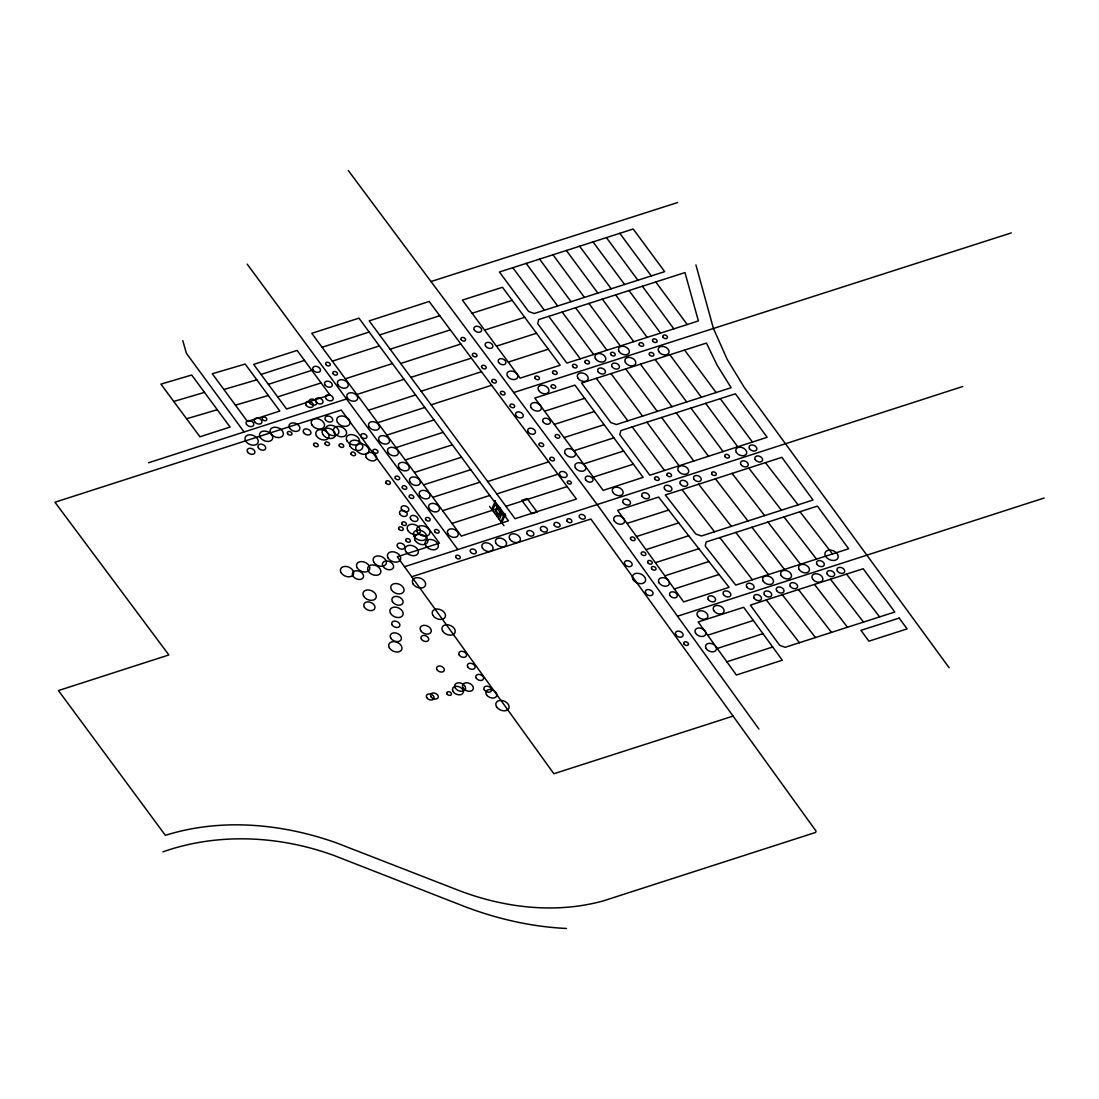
<?xml version="1.0" encoding="UTF-8"?>
<svg xmlns="http://www.w3.org/2000/svg" width="1099" height="1099" viewBox="0 0 1099 1099"><rect width="100%" height="100%" fill="white"/><g stroke="black" fill="none" stroke-linecap="round" stroke-linejoin="round"><path stroke-width="1.5" d="M491.748 509.359L495.457 500.649M492.558 510.444L494.825 505.128L500.182 508.178L503.301 516.475L501.034 521.791M494.577 513.151L496.803 507.93L501.529 514.25L499.303 519.47M496.982 516.365L497.806 514.442L498.548 515.431L497.723 517.354M501.735 522.739L505.458 514.03M148.544 462.761L346.528 398.964L457.83 549.555L962.751 386.518M512.807 267.703L633.203 229.018L664.675 271.632L534.279 313.503L528.646 311.512L499.399 271.989L512.807 267.703L544.39 310.275M548.772 316.347L684.965 272.579L698.401 320.908L687.232 324.548L566.878 363.096L537.631 323.573L538.771 319.534L548.772 316.347L580.286 358.823M735.822 532.466L817.395 506.103L848.648 548.772L735.739 585.094L705.215 546.052L706.162 541.944L735.822 532.466L768.462 574.612M766.319 599.903L750.37 605.151L779.713 645.36L785.167 647.297L894.778 612.019L863.21 568.732L766.319 599.903L799.468 642.764M627.817 420.835L616.443 424.544L610.797 422.552L581.55 383.029L706.437 343.067L717.084 365.102L731.137 387.713L627.817 420.835L596.304 378.358M632.213 426.907L620.935 430.574L619.795 434.613L649.825 475.235L767.129 437.306L735.41 393.813L632.213 426.907L664.51 470.468M681.998 489.604L781.87 457.335L813.013 500.031L701.45 535.969L695.887 534.073L665.293 494.935L681.998 489.604L714.515 531.792M646.006 549.651L688.702 535.749L729.104 587.333L683.647 601.895L617.611 510.362L658.589 497.078L688.702 535.749M322.158 347.27L369.154 332.035L508.466 520.816L461.346 536.092L311.786 333.313L358.975 318.147L369.154 332.035M332.324 361.159L379.443 345.897M345.347 378.798L392.467 363.535M368.591 410.202L415.587 394.967M377.754 422.703L424.763 407.454M396.135 447.568L443.144 432.333M414.515 472.433L461.525 457.198M442.718 510.692L489.714 495.457M452.032 523.399L499.028 508.15M664.922 575.807L708.965 561.52M674.291 588.968L719.007 574.489M261.04 374.429L286.578 409.007L329.947 394.912L297.115 350.416L253.663 364.415L261.04 374.429L304.478 360.431M472.048 313.284L512.189 300.357L560.174 365.239L520.143 378.138L462.377 300.096L502.477 287.292L512.189 300.357M268.458 384.307L311.786 370.349M277.69 396.904L321.142 382.905M400.682 363.481L515.046 518.714L576.426 499.042L429.159 301.483L369.209 320.881L400.682 363.481L460.852 344.028M496.473 346.144L536.504 333.244M356.928 394.459L404.006 379.306M508.274 362.093L548.305 349.194M421.137 391.23L481.431 371.737M431.096 404.83L491.624 385.268M386.862 435.108L434.036 419.928M544.609 411.232L584.641 398.333L643.121 477.364L603.172 490.374L534.815 398.072L574.969 385.131L584.641 398.333M405.243 459.973L452.417 444.793M554.281 424.434L594.422 411.493M564.062 437.594L604.216 424.654M423.623 484.838L470.688 469.699M573.857 450.755L613.888 437.855M432.786 497.339L479.975 482.159M487.64 481.541L548.607 461.868M583.528 463.957L623.669 451.016M496.858 493.918L557.825 474.232M593.309 477.117L633.45 464.176M505.952 506.309L567.139 486.569M404.501 566.713L457.83 549.555M411.754 576.755L590.877 519.03L816.062 831.105L815.65 832.41L603.433 900.85C555.723 914.052 504.359 907.911 458.585 890.369L336.692 842.974C282.127 823.549 221.201 817.78 165.372 835.336L58.426 690.57L168.861 654.949L54.95 502.229L341.281 410.037L439.408 543.153L397.302 556.767L553.869 773.737L733.06 716.108M636.527 536.518L678.729 522.877M655.43 562.674L698.868 548.689M348.301 170.537L597.169 504.537L677.492 616.223L1044.05 498.053M707.729 635.208L753.337 620.482L782.323 660.197L736.371 675.02L698.167 621.979L743.666 607.294L753.337 620.482M717.29 648.437L762.898 633.711M726.81 661.79L772.652 647.009M430.877 281.578L677.616 202.532M390.104 349.221L450.356 329.865M1011.3 232.919L513.659 392.563M627.034 523.399L668.645 510.046M379.526 334.961L439.737 315.743M484.604 330.098L524.704 317.295M410.847 377.369L471.361 358.178M173.738 401.451L199.963 436.798L230.103 427.044L191.693 375.034L160.935 384.114L173.738 401.451L204.496 392.37M223.921 389.499L256.823 379.814L279.805 411.04L247.481 421.521L212.272 373.742L245.173 364.057L256.823 379.814M186.651 418.76L217.3 409.707M235.392 405.174L268.293 395.489M162.954 851.835C218.44 832.355 279.902 835.625 334.7 855.75L464.767 906.593C497.311 918.943 531.641 926.842 566.452 928.463M496.734 507.82L500.224 508.59L501.597 514.346M765.399 462.61L798.108 504.853M748.762 468.037L781.403 510.197M698.621 484.164L731.33 526.421M719.804 537.603L752.43 579.764M846.505 574.063L879.64 616.91M782.351 594.765L815.417 637.516M799.907 511.653L832.506 553.951M783.944 516.901L816.475 559.089M830.473 579.2L863.498 622.089M732.058 473.367L764.657 515.651M767.926 522.039L800.443 564.227M814.524 584.448L847.48 627.227M715.435 478.807L747.952 520.995M751.895 527.19L784.494 569.474M798.492 589.586L831.448 632.378M494.33 500.581L505.801 515.939M495.745 510.403L500.471 516.722M489.536 506.392L503.96 525.707M684.54 349.99L716.122 392.563M720.285 398.703L752.444 442.073M593.048 241.959L624.644 284.531M628.958 290.493L660.54 333.079M669.854 354.757L701.368 397.234M579.64 246.245L611.236 288.817M615.619 294.875L647.132 337.352M655.169 359.524L686.683 401.987M640.429 364.181L672.011 406.754M676.283 412.853L708.512 456.319M625.743 368.934L657.257 411.411M610.989 373.605L642.572 416.178M562.111 311.965L593.694 354.537M655.76 281.935L687.232 324.548M619.795 233.304L651.267 275.904M606.387 237.576L637.86 280.19M642.352 286.221L673.824 328.821M705.64 403.333L737.759 446.826M690.955 408.086L723.087 451.593M566.356 250.49L597.829 293.09M602.321 299.12L633.725 341.638M552.948 254.762L584.421 297.376M588.913 303.406L620.386 346.006M661.639 417.483L693.826 461.085M539.54 259.048L571.013 301.648M575.519 307.679L606.991 350.293M646.954 422.236L679.155 465.839M526.133 263.32L557.605 305.934M247.193 264.145L346.528 398.964M243.923 431.756L186.39 353.287L182.791 340.649M949.151 667.794L744.188 387.246L727.222 359.469L713.416 328.395L695.928 264.914M677.492 616.223L758.901 729.035M497.091 513.274L496.94 515.239L497.091 513.274M499.674 512.203L498.919 513.989L499.798 515.17L500.567 513.384L499.674 512.203M899.161 618.091L860.957 630.359L868.911 641.17L907.101 628.903L899.161 618.091M527.177 498.644L521.737 500.292L531.724 513.673L537.164 512.024L527.177 498.644M447.005 693.909A2.459 1.717 23.1 0 0 451.071 694.925A2.459 1.717 23.1 0 0 449.271 691.793A2.459 1.717 23.1 0 0 447.005 693.909M436.962 669.634A4.066 2.83 23.1 0 0 443.694 671.324A4.066 2.83 23.1 0 0 440.726 666.145A4.066 2.83 23.1 0 0 436.962 669.634M430.918 696.629A4.066 2.83 23.1 0 0 437.649 698.332A4.066 2.83 23.1 0 0 434.682 693.139A4.066 2.83 23.1 0 0 430.918 696.629M426.728 697.577A4.066 2.83 23.1 0 0 433.473 699.28A4.066 2.83 23.1 0 0 430.492 694.087A4.066 2.83 23.1 0 0 426.728 697.577M467.721 666.901A4.066 2.83 23.1 0 0 474.452 668.604A4.066 2.83 23.1 0 0 471.485 663.411A4.066 2.83 23.1 0 0 467.721 666.901M496.487 706.63A6.951 4.836 23.1 0 0 508.013 709.542A6.951 4.836 23.1 0 0 502.93 700.681A6.951 4.836 23.1 0 0 496.487 706.63M484.261 689.774A4.066 2.83 23.1 0 0 490.992 691.477A4.066 2.83 23.1 0 0 488.011 686.284A4.066 2.83 23.1 0 0 484.261 689.774M452.994 691.408A5.715 3.984 23.1 0 0 462.473 693.799A5.715 3.984 23.1 0 0 458.283 686.504A5.715 3.984 23.1 0 0 452.994 691.408M455.206 687.905A5.715 3.984 23.1 0 0 464.685 690.296A5.715 3.984 23.1 0 0 460.495 683.001A5.715 3.984 23.1 0 0 455.206 687.905M459.203 654.935A4.066 2.83 23.1 0 0 465.935 656.639A4.066 2.83 23.1 0 0 462.967 651.446A4.066 2.83 23.1 0 0 459.203 654.935M486.431 694.623A5.715 3.984 23.1 0 0 495.91 697.027A5.715 3.984 23.1 0 0 491.72 689.719A5.715 3.984 23.1 0 0 486.431 694.623M476.183 678.042A4.066 2.83 23.1 0 0 482.914 679.745A4.066 2.83 23.1 0 0 479.947 674.552A4.066 2.83 23.1 0 0 476.183 678.042M463.009 687.85A5.715 3.984 23.1 0 0 472.488 690.241A5.715 3.984 23.1 0 0 468.298 682.946A5.715 3.984 23.1 0 0 463.009 687.85M683.963 643.987A2.459 1.717 23.1 0 0 688.043 645.017A2.459 1.717 23.1 0 0 686.243 641.871A2.459 1.717 23.1 0 0 683.963 643.987M669.909 595.438A4.066 2.83 23.1 0 0 676.641 597.142A4.066 2.83 23.1 0 0 673.673 591.963A4.066 2.83 23.1 0 0 669.909 595.438M675.761 634.769A4.066 2.83 23.1 0 0 682.493 636.472A4.066 2.83 23.1 0 0 679.512 631.279A4.066 2.83 23.1 0 0 675.761 634.769M781.155 575.491A5.715 3.984 23.1 0 0 790.634 577.882A5.715 3.984 23.1 0 0 786.444 570.587A5.715 3.984 23.1 0 0 781.155 575.491M763.146 581.083A5.715 3.984 23.1 0 0 772.624 583.473A5.715 3.984 23.1 0 0 768.435 576.164A5.715 3.984 23.1 0 0 763.146 581.083M695.516 633.079A5.715 3.984 23.1 0 0 704.995 635.469A5.715 3.984 23.1 0 0 700.805 628.175A5.715 3.984 23.1 0 0 695.516 633.079M697.535 615.852A5.715 3.984 23.1 0 0 707.014 618.242A5.715 3.984 23.1 0 0 702.824 610.948A5.715 3.984 23.1 0 0 697.535 615.852M708.237 599.436A4.066 2.83 23.1 0 0 714.968 601.139A4.066 2.83 23.1 0 0 711.987 595.96A4.066 2.83 23.1 0 0 708.237 599.436M764.341 594.559A4.066 2.83 23.1 0 0 771.072 596.262A4.066 2.83 23.1 0 0 768.105 591.07A4.066 2.83 23.1 0 0 764.341 594.559M645.704 593.199A4.066 2.83 23.1 0 0 652.435 594.902A4.066 2.83 23.1 0 0 649.468 589.71A4.066 2.83 23.1 0 0 645.704 593.199M659.029 582.786A5.715 3.984 23.1 0 0 668.508 585.19A5.715 3.984 23.1 0 0 664.318 577.882A5.715 3.984 23.1 0 0 659.029 582.786M799.097 569.447A5.715 3.984 23.1 0 0 808.576 571.837A5.715 3.984 23.1 0 0 804.386 564.543A5.715 3.984 23.1 0 0 799.097 569.447M706.066 648.424A5.715 3.984 23.1 0 0 715.545 650.814A5.715 3.984 23.1 0 0 711.355 643.519A5.715 3.984 23.1 0 0 706.066 648.424M825.596 556.3A6.951 4.836 23.1 0 0 837.108 559.212A6.951 4.836 23.1 0 0 832.025 550.338A6.951 4.836 23.1 0 0 825.596 556.3M837.369 570.985A4.066 2.83 23.1 0 0 844.101 572.675A4.066 2.83 23.1 0 0 841.133 567.496A4.066 2.83 23.1 0 0 837.369 570.985M827.259 574.2A4.066 2.83 23.1 0 0 833.99 575.903A4.066 2.83 23.1 0 0 831.023 570.724A4.066 2.83 23.1 0 0 827.259 574.2M723.472 594.518A4.066 2.83 23.1 0 0 730.203 596.221A4.066 2.83 23.1 0 0 727.236 591.028A4.066 2.83 23.1 0 0 723.472 594.518M790.263 586.248A4.066 2.83 23.1 0 0 796.995 587.951A4.066 2.83 23.1 0 0 794.014 582.772A4.066 2.83 23.1 0 0 790.263 586.248M713.718 610.549A5.715 3.984 23.1 0 0 723.197 612.94A5.715 3.984 23.1 0 0 719.007 605.645A5.715 3.984 23.1 0 0 713.718 610.549M746.729 586.852A4.066 2.83 23.1 0 0 753.474 588.542A4.066 2.83 23.1 0 0 750.493 583.363A4.066 2.83 23.1 0 0 746.729 586.852M812.504 578.83A5.715 3.984 23.1 0 0 821.983 581.22A5.715 3.984 23.1 0 0 817.793 573.925A5.715 3.984 23.1 0 0 812.504 578.83M754.12 598.172A4.066 2.83 23.1 0 0 760.851 599.875A4.066 2.83 23.1 0 0 757.87 594.696A4.066 2.83 23.1 0 0 754.12 598.172M816.914 564.199A4.066 2.83 23.1 0 0 823.646 565.903A4.066 2.83 23.1 0 0 820.678 560.71A4.066 2.83 23.1 0 0 816.914 564.199M776.636 590.603A4.066 2.83 23.1 0 0 783.367 592.292A4.066 2.83 23.1 0 0 780.386 587.113A4.066 2.83 23.1 0 0 776.636 590.603M419.681 495.457A5.715 3.984 23.1 0 0 429.159 497.847A5.715 3.984 23.1 0 0 424.97 490.552A5.715 3.984 23.1 0 0 419.681 495.457M409.982 482.035A5.715 3.984 23.1 0 0 419.461 484.425A5.715 3.984 23.1 0 0 415.271 477.131A5.715 3.984 23.1 0 0 409.982 482.035M254.583 421.631A4.066 2.83 23.1 0 0 261.315 423.335A4.066 2.83 23.1 0 0 258.347 418.142A4.066 2.83 23.1 0 0 254.583 421.631M309.478 402.715A4.066 2.83 23.1 0 0 316.21 404.418A4.066 2.83 23.1 0 0 313.242 399.225A4.066 2.83 23.1 0 0 309.478 402.715M315.674 401.561A4.066 2.83 23.1 0 0 322.405 403.264A4.066 2.83 23.1 0 0 319.438 398.072A4.066 2.83 23.1 0 0 315.674 401.561M434.682 531.669A2.459 1.717 23.1 0 0 438.748 532.699A2.459 1.717 23.1 0 0 436.949 529.567A2.459 1.717 23.1 0 0 434.682 531.669M334 432.635A6.951 4.836 23.1 0 0 345.512 435.534A6.951 4.836 23.1 0 0 340.429 426.673A6.951 4.836 23.1 0 0 334 432.635M398.813 529.017A2.459 1.717 23.1 0 0 402.88 530.048A2.459 1.717 23.1 0 0 401.08 526.902A2.459 1.717 23.1 0 0 398.813 529.017M337.407 422.195A6.951 4.836 23.1 0 0 348.919 425.107A6.951 4.836 23.1 0 0 343.836 416.233A6.951 4.836 23.1 0 0 337.407 422.195M390.53 613.366A6.951 4.836 23.1 0 0 402.042 616.278A6.951 4.836 23.1 0 0 396.959 607.404A6.951 4.836 23.1 0 0 390.53 613.366M322.804 434.366A6.951 4.836 23.1 0 0 334.33 437.278A6.951 4.836 23.1 0 0 329.233 428.404A6.951 4.836 23.1 0 0 322.804 434.366M373.797 562.152A6.951 4.836 23.1 0 0 385.309 565.065A6.951 4.836 23.1 0 0 380.227 556.19A6.951 4.836 23.1 0 0 373.797 562.152M417.29 531.971A6.951 4.836 23.1 0 0 428.816 534.87A6.951 4.836 23.1 0 0 423.719 526.009A6.951 4.836 23.1 0 0 417.29 531.971M356.378 450.137A6.951 4.836 23.1 0 0 367.904 453.035A6.951 4.836 23.1 0 0 362.807 444.175A6.951 4.836 23.1 0 0 356.378 450.137M270.739 433.432A6.951 4.836 23.1 0 0 282.251 436.33A6.951 4.836 23.1 0 0 277.168 427.47A6.951 4.836 23.1 0 0 270.739 433.432M395.255 478.257A2.459 1.717 23.1 0 0 399.335 479.288A2.459 1.717 23.1 0 0 397.536 476.142A2.459 1.717 23.1 0 0 395.255 478.257M509.73 539.059A5.88 4.094 23.1 0 0 519.484 541.519A5.88 4.094 23.1 0 0 515.184 534.018A5.88 4.094 23.1 0 0 509.73 539.059M495.924 543.332A5.88 4.094 23.1 0 0 505.664 545.791A5.88 4.094 23.1 0 0 501.364 538.29A5.88 4.094 23.1 0 0 495.924 543.332M482.392 548.003A5.88 4.094 23.1 0 0 492.146 550.462A5.88 4.094 23.1 0 0 487.832 542.961A5.88 4.094 23.1 0 0 482.392 548.003M470.468 551.89A3.201 2.239 23.1 0 0 475.785 553.223A3.201 2.239 23.1 0 0 473.435 549.129A3.201 2.239 23.1 0 0 470.468 551.89M527.122 533.853A3.737 2.61 23.1 0 0 533.317 535.419A3.737 2.61 23.1 0 0 530.583 530.652A3.737 2.61 23.1 0 0 527.122 533.853M402.344 487.874A2.459 1.717 23.1 0 0 406.41 488.904A2.459 1.717 23.1 0 0 404.611 485.758A2.459 1.717 23.1 0 0 402.344 487.874M333.038 373.66A2.459 1.717 23.1 0 0 337.118 374.69A2.459 1.717 23.1 0 0 335.319 371.558A2.459 1.717 23.1 0 0 333.038 373.66M361.145 436.564A3.201 2.239 23.1 0 0 366.462 437.91A3.201 2.239 23.1 0 0 364.112 433.817A3.201 2.239 23.1 0 0 361.145 436.564M339.303 445.947A2.459 1.717 23.1 0 0 343.383 446.977A2.459 1.717 23.1 0 0 341.583 443.831A2.459 1.717 23.1 0 0 339.303 445.947M401.973 524.044A2.459 1.717 23.1 0 0 406.053 525.075A2.459 1.717 23.1 0 0 404.253 521.929A2.459 1.717 23.1 0 0 401.973 524.044M415.188 540.474A6.951 4.836 23.1 0 0 426.714 543.373A6.951 4.836 23.1 0 0 421.618 534.512A6.951 4.836 23.1 0 0 415.188 540.474M432.882 615.261A6.951 4.836 23.1 0 0 444.394 618.174A6.951 4.836 23.1 0 0 439.312 609.299A6.951 4.836 23.1 0 0 432.882 615.261M346.954 440.823A6.951 4.836 23.1 0 0 358.466 443.735A6.951 4.836 23.1 0 0 353.383 434.861A6.951 4.836 23.1 0 0 346.954 440.823M442.595 630.963A6.951 4.836 23.1 0 0 454.121 633.876A6.951 4.836 23.1 0 0 449.038 625.001A6.951 4.836 23.1 0 0 442.595 630.963M414.103 536.339A6.951 4.836 23.1 0 0 425.615 539.252A6.951 4.836 23.1 0 0 420.532 530.377A6.951 4.836 23.1 0 0 414.103 536.339M289.504 427.992A5.715 3.984 23.1 0 0 298.983 430.382A5.715 3.984 23.1 0 0 294.793 423.088A5.715 3.984 23.1 0 0 289.504 427.992M388.084 557.976A6.951 4.836 23.1 0 0 399.61 560.888A6.951 4.836 23.1 0 0 394.514 552.014A6.951 4.836 23.1 0 0 388.084 557.976M366.283 457.514A5.715 3.984 23.1 0 0 375.762 459.904A5.715 3.984 23.1 0 0 371.586 452.609A5.715 3.984 23.1 0 0 366.283 457.514M341.061 572.634A6.951 4.836 23.1 0 0 352.587 575.533A6.951 4.836 23.1 0 0 347.49 566.672A6.951 4.836 23.1 0 0 341.061 572.634M247.536 451.909A4.066 2.83 23.1 0 0 254.267 453.612A4.066 2.83 23.1 0 0 251.3 448.419A4.066 2.83 23.1 0 0 247.536 451.909M407.825 530.46A6.951 4.836 23.1 0 0 419.337 533.358A6.951 4.836 23.1 0 0 414.254 524.498A6.951 4.836 23.1 0 0 407.825 530.46M351.103 454.217A2.459 1.717 23.1 0 0 355.183 455.247A2.459 1.717 23.1 0 0 353.383 452.115A2.459 1.717 23.1 0 0 351.103 454.217M313.792 445.274A2.459 1.717 23.1 0 0 317.872 446.29A2.459 1.717 23.1 0 0 316.072 443.158A2.459 1.717 23.1 0 0 313.792 445.274M363.645 596.18A6.951 4.836 23.1 0 0 375.157 599.092A6.951 4.836 23.1 0 0 370.075 590.218A6.951 4.836 23.1 0 0 363.645 596.18M325.373 419.653A4.066 2.83 23.1 0 0 332.118 421.357A4.066 2.83 23.1 0 0 329.137 416.178A4.066 2.83 23.1 0 0 325.373 419.653M425.698 545.64A6.951 4.836 23.1 0 0 437.21 548.552A6.951 4.836 23.1 0 0 432.127 539.678A6.951 4.836 23.1 0 0 425.698 545.64M246.423 424.187A4.066 2.83 23.1 0 0 253.155 425.89A4.066 2.83 23.1 0 0 250.187 420.697A4.066 2.83 23.1 0 0 246.423 424.187M306.003 405.023A4.066 2.83 23.1 0 0 312.734 406.712A4.066 2.83 23.1 0 0 309.767 401.533A4.066 2.83 23.1 0 0 306.003 405.023M325.853 398.429A4.066 2.83 23.1 0 0 332.585 400.132A4.066 2.83 23.1 0 0 329.618 394.953A4.066 2.83 23.1 0 0 325.853 398.429M398.882 467.446A5.715 3.984 23.1 0 0 408.375 469.836A5.715 3.984 23.1 0 0 404.185 462.528A5.715 3.984 23.1 0 0 398.882 467.446M388.029 452.417A5.715 3.984 23.1 0 0 397.508 454.821A5.715 3.984 23.1 0 0 393.332 447.513A5.715 3.984 23.1 0 0 388.029 452.417M379.141 440.685A5.715 3.984 23.1 0 0 388.62 443.076A5.715 3.984 23.1 0 0 384.43 435.781A5.715 3.984 23.1 0 0 379.141 440.685M347.339 397.811A5.715 3.984 23.1 0 0 356.818 400.201A5.715 3.984 23.1 0 0 352.628 392.906A5.715 3.984 23.1 0 0 347.339 397.811M447.911 533.949A5.715 3.984 23.1 0 0 457.39 536.339A5.715 3.984 23.1 0 0 453.2 529.045A5.715 3.984 23.1 0 0 447.911 533.949M311.896 424.873A6.951 4.836 23.1 0 0 323.408 427.786A6.951 4.836 23.1 0 0 318.325 418.911A6.951 4.836 23.1 0 0 311.896 424.873M373.124 451.675A2.665 1.868 23.1 0 0 377.561 452.788A2.665 1.868 23.1 0 0 375.597 449.381A2.665 1.868 23.1 0 0 373.124 451.675M392.439 601.661A5.88 4.094 23.1 0 0 402.179 604.134A5.88 4.094 23.1 0 0 397.879 596.62A5.88 4.094 23.1 0 0 392.439 601.661M350.155 446.386A6.951 4.836 23.1 0 0 361.667 449.299A6.951 4.836 23.1 0 0 356.584 440.424A6.951 4.836 23.1 0 0 350.155 446.386M245.654 441.015A6.951 4.836 23.1 0 0 257.18 443.927A6.951 4.836 23.1 0 0 252.097 435.053A6.951 4.836 23.1 0 0 245.654 441.015M392.137 624.919A4.272 2.981 23.1 0 0 399.212 626.705A4.272 2.981 23.1 0 0 396.093 621.251A4.272 2.981 23.1 0 0 392.137 624.919M357.189 567.812A6.951 4.836 23.1 0 0 368.714 570.724A6.951 4.836 23.1 0 0 363.632 561.85A6.951 4.836 23.1 0 0 357.189 567.812M410.614 519.044A4.066 2.83 23.1 0 0 417.345 520.747A4.066 2.83 23.1 0 0 414.364 515.555A4.066 2.83 23.1 0 0 410.614 519.044M325.125 444.092A2.459 1.717 23.1 0 0 329.192 445.122A2.459 1.717 23.1 0 0 327.392 441.99A2.459 1.717 23.1 0 0 325.125 444.092M364.332 607.115A5.88 4.094 23.1 0 0 374.072 609.574A5.88 4.094 23.1 0 0 369.772 602.073A5.88 4.094 23.1 0 0 364.332 607.115M389.362 647.847A6.951 4.836 23.1 0 0 400.874 650.759A6.951 4.836 23.1 0 0 395.791 641.885A6.951 4.836 23.1 0 0 389.362 647.847M397.481 546.725A4.066 2.83 23.1 0 0 404.226 548.428A4.066 2.83 23.1 0 0 401.245 543.249A4.066 2.83 23.1 0 0 397.481 546.725M258.334 447.774A4.066 2.83 23.1 0 0 265.065 449.477A4.066 2.83 23.1 0 0 262.098 444.284A4.066 2.83 23.1 0 0 258.334 447.774M382.933 566.26A5.88 4.094 23.1 0 0 392.673 568.719A5.88 4.094 23.1 0 0 388.373 561.204A5.88 4.094 23.1 0 0 382.933 566.26M429.105 508.48A5.715 3.984 23.1 0 0 438.583 510.884A5.715 3.984 23.1 0 0 434.393 503.576A5.715 3.984 23.1 0 0 429.105 508.48M324.933 384.801A4.066 2.83 23.1 0 0 331.664 386.491A4.066 2.83 23.1 0 0 328.683 381.312A4.066 2.83 23.1 0 0 324.933 384.801M369.072 426.755A5.715 3.984 23.1 0 0 378.551 429.159A5.715 3.984 23.1 0 0 374.374 421.851A5.715 3.984 23.1 0 0 369.072 426.755M337.929 384.787A5.715 3.984 23.1 0 0 347.408 387.178A5.715 3.984 23.1 0 0 343.218 379.883A5.715 3.984 23.1 0 0 337.929 384.787M455.865 557.427A2.459 1.717 23.1 0 0 459.932 558.443A2.459 1.717 23.1 0 0 458.132 555.311A2.459 1.717 23.1 0 0 455.865 557.427M303.585 432.539A4.066 2.83 23.1 0 0 310.316 434.242A4.066 2.83 23.1 0 0 307.349 429.063A4.066 2.83 23.1 0 0 303.585 432.539M352.903 575.972A5.88 4.094 23.1 0 0 362.643 578.431A5.88 4.094 23.1 0 0 358.343 570.931A5.88 4.094 23.1 0 0 352.903 575.972M326.252 431.467A6.951 4.836 23.1 0 0 337.778 434.38A6.951 4.836 23.1 0 0 332.695 425.505A6.951 4.836 23.1 0 0 326.252 431.467M405.957 540.777A2.459 1.717 23.1 0 0 410.037 541.793A2.459 1.717 23.1 0 0 408.237 538.661A2.459 1.717 23.1 0 0 405.957 540.777M287.553 433.652A2.459 1.717 23.1 0 0 291.62 434.682A2.459 1.717 23.1 0 0 289.82 431.55A2.459 1.717 23.1 0 0 287.553 433.652M391.436 589.737A6.951 4.836 23.1 0 0 402.962 592.649A6.951 4.836 23.1 0 0 397.865 583.775A6.951 4.836 23.1 0 0 391.436 589.737M420.642 630.579A5.88 4.094 23.1 0 0 430.382 633.038A5.88 4.094 23.1 0 0 426.082 625.537A5.88 4.094 23.1 0 0 420.642 630.579M405.751 551.533A6.951 4.836 23.1 0 0 417.263 554.446A6.951 4.836 23.1 0 0 412.18 545.571A6.951 4.836 23.1 0 0 405.751 551.533M390.763 638.093A5.88 4.094 23.1 0 0 400.517 640.552A5.88 4.094 23.1 0 0 396.217 633.051A5.88 4.094 23.1 0 0 390.763 638.093M385.928 482.942A2.459 1.717 23.1 0 0 389.994 483.972A2.459 1.717 23.1 0 0 388.194 480.826A2.459 1.717 23.1 0 0 385.928 482.942M413.018 583.871A6.951 4.836 23.1 0 0 424.544 586.77A6.951 4.836 23.1 0 0 419.447 577.909A6.951 4.836 23.1 0 0 413.018 583.871M401.478 509.414A4.066 2.83 23.1 0 0 408.21 511.104A4.066 2.83 23.1 0 0 405.243 505.925A4.066 2.83 23.1 0 0 401.478 509.414M316.416 435.822A6.951 4.836 23.1 0 0 327.928 438.721A6.951 4.836 23.1 0 0 322.845 429.86A6.951 4.836 23.1 0 0 316.416 435.822M368.261 571.15A6.951 4.836 23.1 0 0 379.773 574.063A6.951 4.836 23.1 0 0 374.69 565.188A6.951 4.836 23.1 0 0 368.261 571.15M399.844 514.071A4.066 2.83 23.1 0 0 406.575 515.761A4.066 2.83 23.1 0 0 403.608 510.582A4.066 2.83 23.1 0 0 399.844 514.071M421.357 639.055A4.066 2.83 23.1 0 0 428.088 640.758A4.066 2.83 23.1 0 0 425.121 635.579A4.066 2.83 23.1 0 0 421.357 639.055M260.133 437.278A6.951 4.836 23.1 0 0 271.645 440.177A6.951 4.836 23.1 0 0 266.562 431.316A6.951 4.836 23.1 0 0 260.133 437.278M409.364 497.023A2.459 1.717 23.1 0 0 413.43 498.053A2.459 1.717 23.1 0 0 411.63 494.921A2.459 1.717 23.1 0 0 409.364 497.023M425.684 519.607A2.459 1.717 23.1 0 0 429.75 520.624A2.459 1.717 23.1 0 0 427.951 517.492A2.459 1.717 23.1 0 0 425.684 519.607M262.373 419.227A2.459 1.717 23.1 0 0 266.453 420.244A2.459 1.717 23.1 0 0 264.653 417.112A2.459 1.717 23.1 0 0 262.373 419.227M649.427 354.675A2.459 1.717 23.1 0 0 653.507 355.705A2.459 1.717 23.1 0 0 651.707 352.559A2.459 1.717 23.1 0 0 649.427 354.675M663.013 337.159A2.459 1.717 23.1 0 0 667.079 338.19A2.459 1.717 23.1 0 0 665.293 335.058A2.459 1.717 23.1 0 0 663.013 337.159M507.491 376.146A5.715 3.984 23.1 0 0 516.97 378.537A5.715 3.984 23.1 0 0 512.78 371.228A5.715 3.984 23.1 0 0 507.491 376.146M651.583 568.678A2.459 1.717 23.1 0 0 655.65 569.708A2.459 1.717 23.1 0 0 653.85 566.576A2.459 1.717 23.1 0 0 651.583 568.678M647.792 562.688A2.459 1.717 23.1 0 0 651.858 563.718A2.459 1.717 23.1 0 0 650.058 560.586A2.459 1.717 23.1 0 0 647.792 562.688M667.079 475.249A2.459 1.717 23.1 0 0 671.159 476.279A2.459 1.717 23.1 0 0 669.36 473.147A2.459 1.717 23.1 0 0 667.079 475.249M552.715 372.987A2.459 1.717 23.1 0 0 556.795 374.017A2.459 1.717 23.1 0 0 554.995 370.871A2.459 1.717 23.1 0 0 552.715 372.987M500.608 393.511A2.459 1.717 23.1 0 0 504.688 394.541A2.459 1.717 23.1 0 0 502.889 391.395A2.459 1.717 23.1 0 0 500.608 393.511M515.898 415.504A4.066 2.83 23.1 0 0 522.629 417.194A4.066 2.83 23.1 0 0 519.662 412.015A4.066 2.83 23.1 0 0 515.898 415.504M550.022 459.423A2.459 1.717 23.1 0 0 554.088 460.454A2.459 1.717 23.1 0 0 552.289 457.321A2.459 1.717 23.1 0 0 550.022 459.423M572.648 366.503A2.459 1.717 23.1 0 0 576.714 367.533A2.459 1.717 23.1 0 0 574.914 364.387A2.459 1.717 23.1 0 0 572.648 366.503M461.127 339.632A2.459 1.717 23.1 0 0 465.193 340.663A2.459 1.717 23.1 0 0 463.393 337.517A2.459 1.717 23.1 0 0 461.127 339.632M491.981 381.573A2.459 1.717 23.1 0 0 496.061 382.603A2.459 1.717 23.1 0 0 494.262 379.471A2.459 1.717 23.1 0 0 491.981 381.573M579.475 517.272A3.201 2.239 23.1 0 0 584.792 518.618A3.201 2.239 23.1 0 0 582.443 514.524A3.201 2.239 23.1 0 0 579.475 517.272M510.224 406.245A2.459 1.717 23.1 0 0 514.291 407.276A2.459 1.717 23.1 0 0 512.491 404.13A2.459 1.717 23.1 0 0 510.224 406.245M658.713 351.488A5.715 3.984 23.1 0 0 668.192 353.878A5.715 3.984 23.1 0 0 664.002 346.583A5.715 3.984 23.1 0 0 658.713 351.488M618.998 351.364A5.715 3.984 23.1 0 0 628.477 353.754A5.715 3.984 23.1 0 0 624.287 346.46A5.715 3.984 23.1 0 0 618.998 351.364M595.452 358.631A5.715 3.984 23.1 0 0 604.931 361.022A5.715 3.984 23.1 0 0 600.741 353.727A5.715 3.984 23.1 0 0 595.452 358.631M740.905 464.479A4.066 2.83 23.1 0 0 747.636 466.168A4.066 2.83 23.1 0 0 744.669 460.989A4.066 2.83 23.1 0 0 740.905 464.479M693.881 479.123A4.066 2.83 23.1 0 0 700.613 480.826A4.066 2.83 23.1 0 0 697.645 475.633A4.066 2.83 23.1 0 0 693.881 479.123M623.133 502.655A4.066 2.83 23.1 0 0 629.864 504.359A4.066 2.83 23.1 0 0 626.883 499.166A4.066 2.83 23.1 0 0 623.133 502.655M639.233 344.866A2.459 1.717 23.1 0 0 643.3 345.897A2.459 1.717 23.1 0 0 641.5 342.751A2.459 1.717 23.1 0 0 639.233 344.866M598.048 371.599A4.066 2.83 23.1 0 0 604.78 373.303A4.066 2.83 23.1 0 0 601.799 368.124A4.066 2.83 23.1 0 0 598.048 371.599M577.813 378.015A5.715 3.984 23.1 0 0 587.292 380.405A5.715 3.984 23.1 0 0 583.102 373.111A5.715 3.984 23.1 0 0 577.813 378.015M538.579 390.337A5.715 3.984 23.1 0 0 548.058 392.728A5.715 3.984 23.1 0 0 543.868 385.433A5.715 3.984 23.1 0 0 538.579 390.337M567.057 521.077A2.665 1.868 23.1 0 0 571.494 522.204A2.665 1.868 23.1 0 0 569.529 518.797A2.665 1.868 23.1 0 0 567.057 521.077M531.092 407.674A5.715 3.984 23.1 0 0 540.571 410.064A5.715 3.984 23.1 0 0 536.381 402.77A5.715 3.984 23.1 0 0 531.092 407.674M652.696 341.047A2.459 1.717 23.1 0 0 656.776 342.077A2.459 1.717 23.1 0 0 654.977 338.932A2.459 1.717 23.1 0 0 652.696 341.047M610.756 354.496A2.459 1.717 23.1 0 0 614.836 355.526A2.459 1.717 23.1 0 0 613.036 352.381A2.459 1.717 23.1 0 0 610.756 354.496M585.039 362.505A2.459 1.717 23.1 0 0 589.105 363.535A2.459 1.717 23.1 0 0 587.319 360.39A2.459 1.717 23.1 0 0 585.039 362.505M755.219 459.574A4.066 2.83 23.1 0 0 761.95 461.278A4.066 2.83 23.1 0 0 758.983 456.099A4.066 2.83 23.1 0 0 755.219 459.574M528.097 431.811A4.066 2.83 23.1 0 0 534.828 433.514A4.066 2.83 23.1 0 0 531.861 428.322A4.066 2.83 23.1 0 0 528.097 431.811M555.366 436.701A2.459 1.717 23.1 0 0 559.446 437.732A2.459 1.717 23.1 0 0 557.646 434.6A2.459 1.717 23.1 0 0 555.366 436.701M575.409 467.858A5.715 3.984 23.1 0 0 584.888 470.248A5.715 3.984 23.1 0 0 580.698 462.94A5.715 3.984 23.1 0 0 575.409 467.858M585.602 479.741A4.066 2.83 23.1 0 0 592.334 481.444A4.066 2.83 23.1 0 0 589.366 476.252A4.066 2.83 23.1 0 0 585.602 479.741M559.776 475.084A4.066 2.83 23.1 0 0 566.507 476.774A4.066 2.83 23.1 0 0 563.54 471.595A4.066 2.83 23.1 0 0 559.776 475.084M485.524 345.979A4.066 2.83 23.1 0 0 492.256 347.682A4.066 2.83 23.1 0 0 489.289 342.49A4.066 2.83 23.1 0 0 485.524 345.979M736.33 452.307A5.715 3.984 23.1 0 0 745.809 454.698A5.715 3.984 23.1 0 0 741.619 447.403A5.715 3.984 23.1 0 0 736.33 452.307M680.322 483.931A4.066 2.83 23.1 0 0 687.054 485.634A4.066 2.83 23.1 0 0 684.073 480.442A4.066 2.83 23.1 0 0 680.322 483.931M678.358 470.894A5.715 3.984 23.1 0 0 687.837 473.298A5.715 3.984 23.1 0 0 683.66 465.99A5.715 3.984 23.1 0 0 678.358 470.894M642.077 496.322A4.066 2.83 23.1 0 0 648.808 498.026A4.066 2.83 23.1 0 0 645.841 492.847A4.066 2.83 23.1 0 0 642.077 496.322M612.789 492.242A5.715 3.984 23.1 0 0 622.268 494.646A5.715 3.984 23.1 0 0 618.078 487.338A5.715 3.984 23.1 0 0 612.789 492.242M567.482 482.791A2.143 1.484 23.1 0 0 571.027 483.684A2.143 1.484 23.1 0 0 569.461 480.95A2.143 1.484 23.1 0 0 567.482 482.791M711.809 474.081A2.459 1.717 23.1 0 0 715.875 475.111A2.459 1.717 23.1 0 0 714.089 471.966A2.459 1.717 23.1 0 0 711.809 474.081M654.77 478.985A2.459 1.717 23.1 0 0 658.837 480.016A2.459 1.717 23.1 0 0 657.037 476.87A2.459 1.717 23.1 0 0 654.77 478.985M724.983 456.566A2.459 1.717 23.1 0 0 729.049 457.596A2.459 1.717 23.1 0 0 727.25 454.45A2.459 1.717 23.1 0 0 724.983 456.566M551.3 386.93A2.459 1.717 23.1 0 0 555.38 387.961A2.459 1.717 23.1 0 0 553.58 384.815A2.459 1.717 23.1 0 0 551.3 386.93M535.021 378.248A2.459 1.717 23.1 0 0 539.087 379.265A2.459 1.717 23.1 0 0 537.287 376.133A2.459 1.717 23.1 0 0 535.021 378.248M633.01 579.503A6.951 4.836 23.1 0 0 644.522 582.415A6.951 4.836 23.1 0 0 639.439 573.541A6.951 4.836 23.1 0 0 633.01 579.503M565.202 453.736A5.715 3.984 23.1 0 0 574.681 456.126A5.715 3.984 23.1 0 0 570.491 448.818A5.715 3.984 23.1 0 0 565.202 453.736M543.057 421.824A4.066 2.83 23.1 0 0 549.788 423.527A4.066 2.83 23.1 0 0 546.821 418.334A4.066 2.83 23.1 0 0 543.057 421.824M498.548 362.299A4.066 2.83 23.1 0 0 505.279 364.003A4.066 2.83 23.1 0 0 502.298 358.81A4.066 2.83 23.1 0 0 498.548 362.299M664.552 488.876A4.066 2.83 23.1 0 0 671.283 490.58A4.066 2.83 23.1 0 0 668.316 485.387A4.066 2.83 23.1 0 0 664.552 488.876M614.245 520.83A5.715 3.984 23.1 0 0 623.724 523.22A5.715 3.984 23.1 0 0 619.534 515.926A5.715 3.984 23.1 0 0 614.245 520.83M641.418 554.075A2.459 1.717 23.1 0 0 645.498 555.091A2.459 1.717 23.1 0 0 643.698 551.959A2.459 1.717 23.1 0 0 641.418 554.075M630.634 539.156A2.459 1.717 23.1 0 0 634.714 540.186A2.459 1.717 23.1 0 0 632.914 537.04A2.459 1.717 23.1 0 0 630.634 539.156M624.782 564.254A4.066 2.83 23.1 0 0 631.513 565.958A4.066 2.83 23.1 0 0 628.546 560.778A4.066 2.83 23.1 0 0 624.782 564.254M539.252 445.109A2.459 1.717 23.1 0 0 543.332 446.139A2.459 1.717 23.1 0 0 541.532 442.993A2.459 1.717 23.1 0 0 539.252 445.109M612.061 366.668A4.066 2.83 23.1 0 0 618.792 368.371A4.066 2.83 23.1 0 0 615.825 363.192A4.066 2.83 23.1 0 0 612.061 366.668M625.413 362.478A5.715 3.984 23.1 0 0 634.892 364.882A5.715 3.984 23.1 0 0 630.716 357.573A5.715 3.984 23.1 0 0 625.413 362.478M472.556 355.444A2.459 1.717 23.1 0 0 476.623 356.474A2.459 1.717 23.1 0 0 474.823 353.342A2.459 1.717 23.1 0 0 472.556 355.444M481.774 367.451A2.459 1.717 23.1 0 0 485.854 368.481A2.459 1.717 23.1 0 0 484.055 365.349A2.459 1.717 23.1 0 0 481.774 367.451M554.281 525.253A3.201 2.239 23.1 0 0 559.597 526.6A3.201 2.239 23.1 0 0 557.248 522.506A3.201 2.239 23.1 0 0 554.281 525.253M540.667 529.773A3.737 2.61 23.1 0 0 546.862 531.339A3.737 2.61 23.1 0 0 544.129 526.572A3.737 2.61 23.1 0 0 540.667 529.773M749.463 448.626A4.066 2.83 23.1 0 0 756.208 450.329A4.066 2.83 23.1 0 0 753.227 445.136A4.066 2.83 23.1 0 0 749.463 448.626M313.105 369.937A4.066 2.83 23.1 0 0 319.836 371.627A4.066 2.83 23.1 0 0 316.855 366.448A4.066 2.83 23.1 0 0 313.105 369.937M325.826 364.442A2.459 1.717 23.1 0 0 329.906 365.472A2.459 1.717 23.1 0 0 328.106 362.34A2.459 1.717 23.1 0 0 325.826 364.442M474.287 329.879A4.066 2.83 23.1 0 0 481.019 331.568A4.066 2.83 23.1 0 0 478.051 326.389A4.066 2.83 23.1 0 0 474.287 329.879"/></g></svg>
